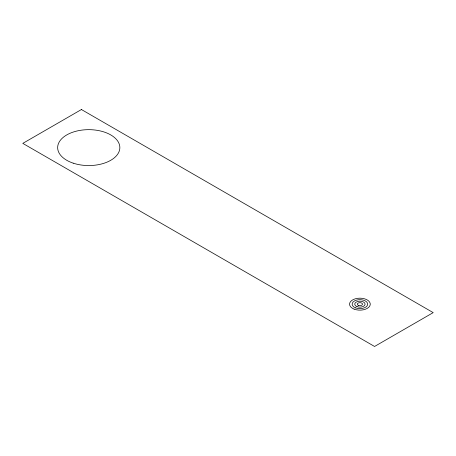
<?xml version="1.0" encoding="UTF-8"?>
<svg xmlns="http://www.w3.org/2000/svg" width="456" height="456" viewBox="0 0 456 456"><rect width="100%" height="100%" fill="white"/><g stroke="black" fill="none" stroke-linecap="round" stroke-linejoin="round"><path stroke-width="0.68" d="M81.43 109.531L22.8 143.378L374.57 346.469L433.2 312.622L81.43 109.531M73.211 163.157A31.093 17.949 0 0 0 119.848 147.607A31.093 17.949 0 0 0 73.211 132.063A31.093 17.949 0 0 0 73.211 163.157M358.621 305.457A2.593 1.493 0 0 0 362.503 304.158A2.593 1.493 0 0 0 358.621 302.864A2.593 1.493 0 0 0 358.621 305.457M357.008 306.637A5.181 2.992 0 0 0 365.085 304.374A5.181 2.992 0 0 0 357.652 301.467A5.181 2.992 0 0 0 357.008 306.637M355.555 307.874A7.775 4.486 0 0 0 367.667 304.483A7.775 4.486 0 0 0 356.518 300.122A7.775 4.486 0 0 0 355.555 307.874M354.107 309.117A10.363 5.985 0 0 0 370.249 304.585A10.363 5.985 0 0 0 355.384 298.777A10.363 5.985 0 0 0 354.107 309.117"/></g></svg>
